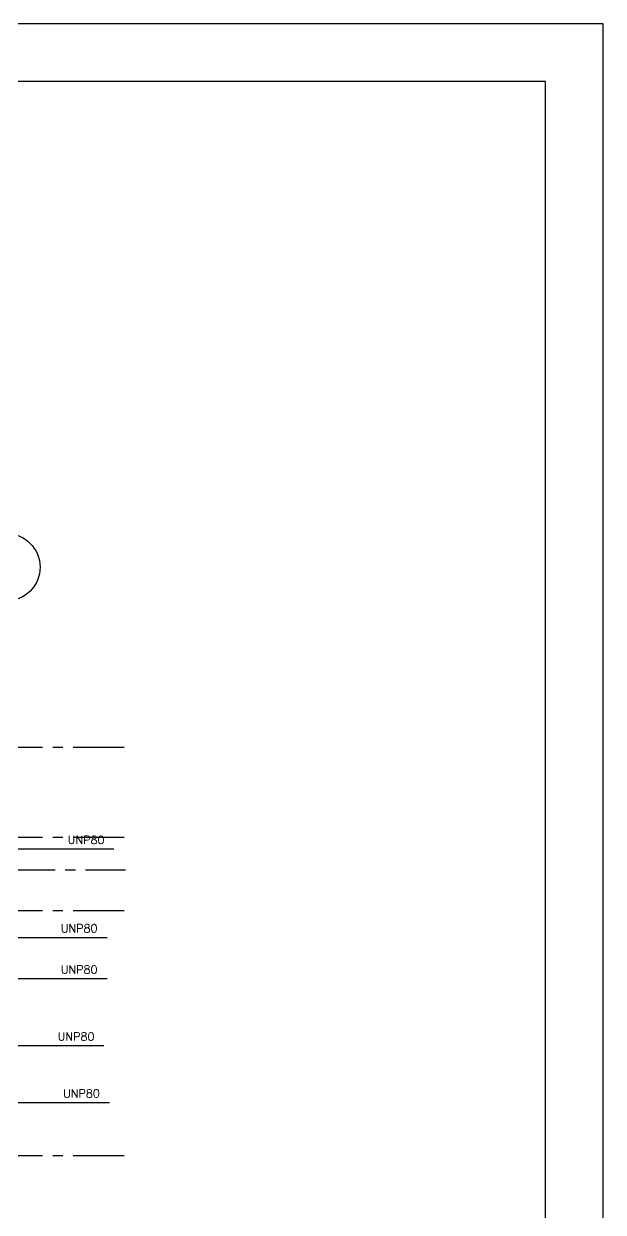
# Model space of a CAD drawing. Header units: inches. Extents: x 1387 to 2676, y -3554 to -2136.
# Drawn here: x 2559.85 to 2574.04, y -2581.14 to -2552.04 of the extents above; entities that cross this region are included whole.
import ezdxf
from ezdxf.enums import TextEntityAlignment as Align

# ---------------------------------------------------------------- set-up
doc = ezdxf.new("R2010")
doc.units = ezdxf.units.IN
doc.header["$MEASUREMENT"] = 0
doc.linetypes.add('CENTER', pattern=[2, 1.25, -0.25, 0.25, -0.25])
doc.linetypes.add('DASHDOTX2', pattern=[2, 1, -0.5, 0, -0.5])
for name, color, linetype in [('1', 1, 'Continuous'), ('Ax', 1, 'DASHDOTX2'), ('AXE', 1, 'CENTER'), ('DIM', 8, 'Continuous'), ('lateral brace', 5, 'Continuous'), ('Layer4', 118, 'Continuous'), ('MEMBER TEXT', 7, 'Continuous')]:
    doc.layers.add(name, color=color, linetype=linetype)
doc.styles.add('ROMANS', font='ROMANS')

msp = doc.modelspace()

# ---------------------------------------------------------------- linework, layer by layer
at = {"layer": '1'}
msp.add_lwpolyline([(2491.35906312, -2610.09014092), (2572.62741329, -2610.09014092), (2572.62741329, -2553.45714429), (2491.35906312, -2553.45714429)], close=True, dxfattribs=at)
at = {"layer": 'Ax', "linetype": 'Continuous', "ltscale": 0.5}
for p, q in [((2562.06089873, -2572.25438728), (2551.90852614, -2572.25438728)), ((2561.89341857, -2574.42050138), (2555.59894612, -2574.42050138)), ((2561.89341857, -2575.42839212), (2555.39179891, -2575.42839212)), ((2561.81571857, -2577.06949212), (2555.31409891, -2577.06949212)), ((2561.94941857, -2578.4619397), (2555.44779891, -2578.4619397))]:
    msp.add_line(p, q, dxfattribs=at)
msp.add_circle((2559.42759203, -2565.34642345), 0.825, dxfattribs=at)
at = {"layer": 'AXE'}
for p, q in [((2539.06337184, -2569.75404896), (2562.34108428, -2569.75404896)), ((2539.06337184, -2571.95392924), (2562.34108428, -2571.95398788)), ((2537.36831379, -2572.75392924), (2562.34108428, -2572.75398788)), ((2539.06337184, -2573.75392924), (2562.34108428, -2573.75398788)), ((2539.06337184, -2579.75392924), (2562.34108428, -2579.75398788))]:
    msp.add_line(p, q, dxfattribs=at)
at = {"layer": 'DIM'}
msp.add_lwpolyline([(2489.94323821, -2611.50596583), (2574.04323821, -2611.50596583), (2574.04323821, -2552.04131937), (2489.94323821, -2552.04131937)], close=True, dxfattribs=at)
at = {"layer": 'lateral brace'}
msp.add_lwpolyline([(2489.94323821, -2611.50596583), (2574.04323821, -2611.50596583), (2574.04323821, -2552.04131937), (2489.94323821, -2552.04131937)], close=True, dxfattribs=at)
at = {"layer": 'Layer4'}
msp.add_lwpolyline([(2574.04323821, -2552.04131937), (2489.94323821, -2552.04131937), (2489.94323821, -2611.50596583), (2574.04323821, -2611.50596583)], close=True, dxfattribs=at)

# ---------------------------------------------------------------- texts
at = {"layer": 'MEMBER TEXT', "color": 3, "ltscale": 2, "style": 'ROMANS'}
for p in [(2561.37845183, -2572.02414872), (2561.21097166, -2574.19026283), (2561.21097166, -2575.19815356), (2561.13327166, -2576.83925356), (2561.26697166, -2578.23170114)]:
    msp.add_text('UNP80', height=0.2, dxfattribs=at).set_placement(p, align=Align.MIDDLE)

doc.saveas('drawing.dxf')
